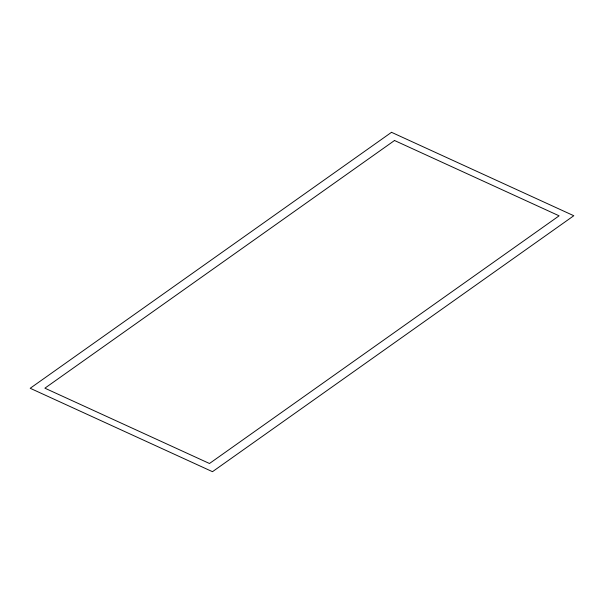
<?xml version="1.0" encoding="UTF-8"?>
<svg xmlns="http://www.w3.org/2000/svg" width="604" height="604" viewBox="0 0 604 604"><rect width="100%" height="100%" fill="white"/><g stroke="black" fill="none" stroke-linecap="round" stroke-linejoin="round"><path stroke-width="0.91" d="M391.52 132.314L30.2 388.274L212.48 471.686L573.8 215.726L391.52 132.314M394.518 140.498L44.885 388.176L209.482 463.502L559.115 215.824L394.518 140.498"/></g></svg>
